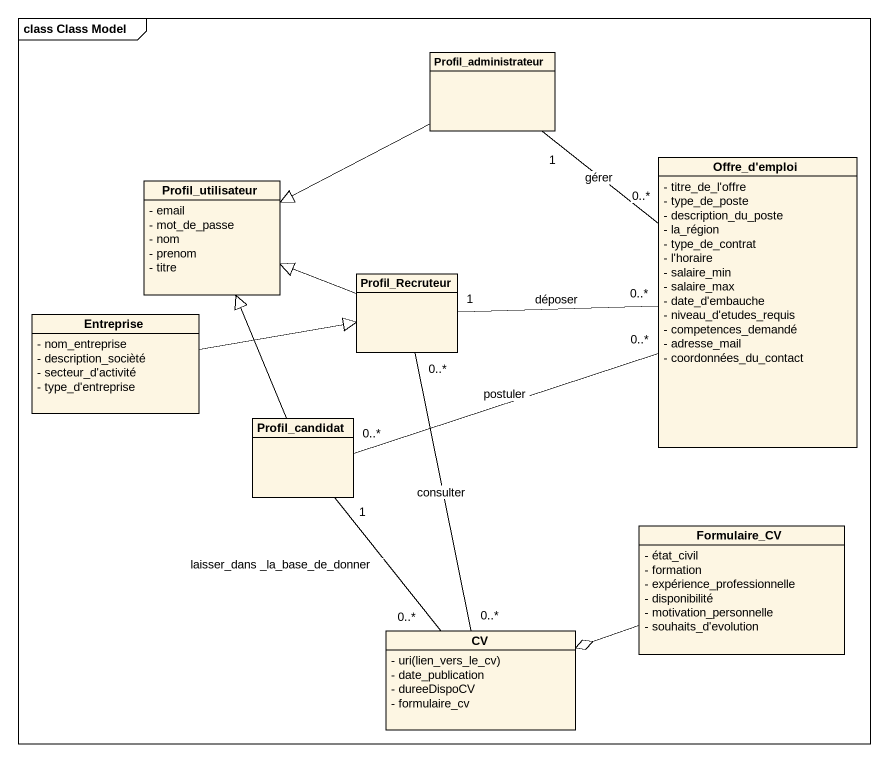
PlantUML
@startuml
mainframe class Class Model
hide circle
hide empty members
skinparam classAttributeIconSize 0
class Profil_administrateur
class "Offre_d'emploi" as Offre_d_emploi {
  - titre_de_l'offre
  - type_de_poste
  - description_du_poste
  - la_région
  - type_de_contrat
  - l'horaire
  - salaire_min
  - salaire_max
  - date_d'embauche
  - niveau_d'etudes_requis
  - competences_demandé
  - adresse_mail
  - coordonnées_du_contact
}
class Profil_utilisateur {
  - email
  - mot_de_passe
  - nom
  - prenom
  - titre
}
class Entreprise {
  - nom_entreprise
  - description_socièté
  - secteur_d'activité
  - type_d'entreprise
}
class Profil_Recruteur
class Profil_candidat
class Formulaire_CV {
  - état_civil
  - formation
  - expérience_professionnelle
  - disponibilité
  - motivation_personnelle
  - souhaits_d'evolution
}
class CV {
  {field} - uri(lien_vers_le_cv)
  - date_publication
  - dureeDispoCV
  - formulaire_cv
}
Profil_administrateur "1" -- "0..*" Offre_d_emploi : gérer
Profil_administrateur -left-|> Profil_utilisateur
Entreprise -right-|> Profil_Recruteur
Profil_Recruteur "1" -right- "0..*" Offre_d_emploi : déposer
Profil_Recruteur -left-|> Profil_utilisateur
Profil_Recruteur "0..*" -- "0..*" CV : consulter
Profil_candidat "0..*" -right- "0..*" Offre_d_emploi : postuler
Profil_candidat -up-|> Profil_utilisateur
Profil_candidat "1" -- "0..*" CV : laisser_dans _la_base_de_donner
Formulaire_CV -left-o CV
@enduml
